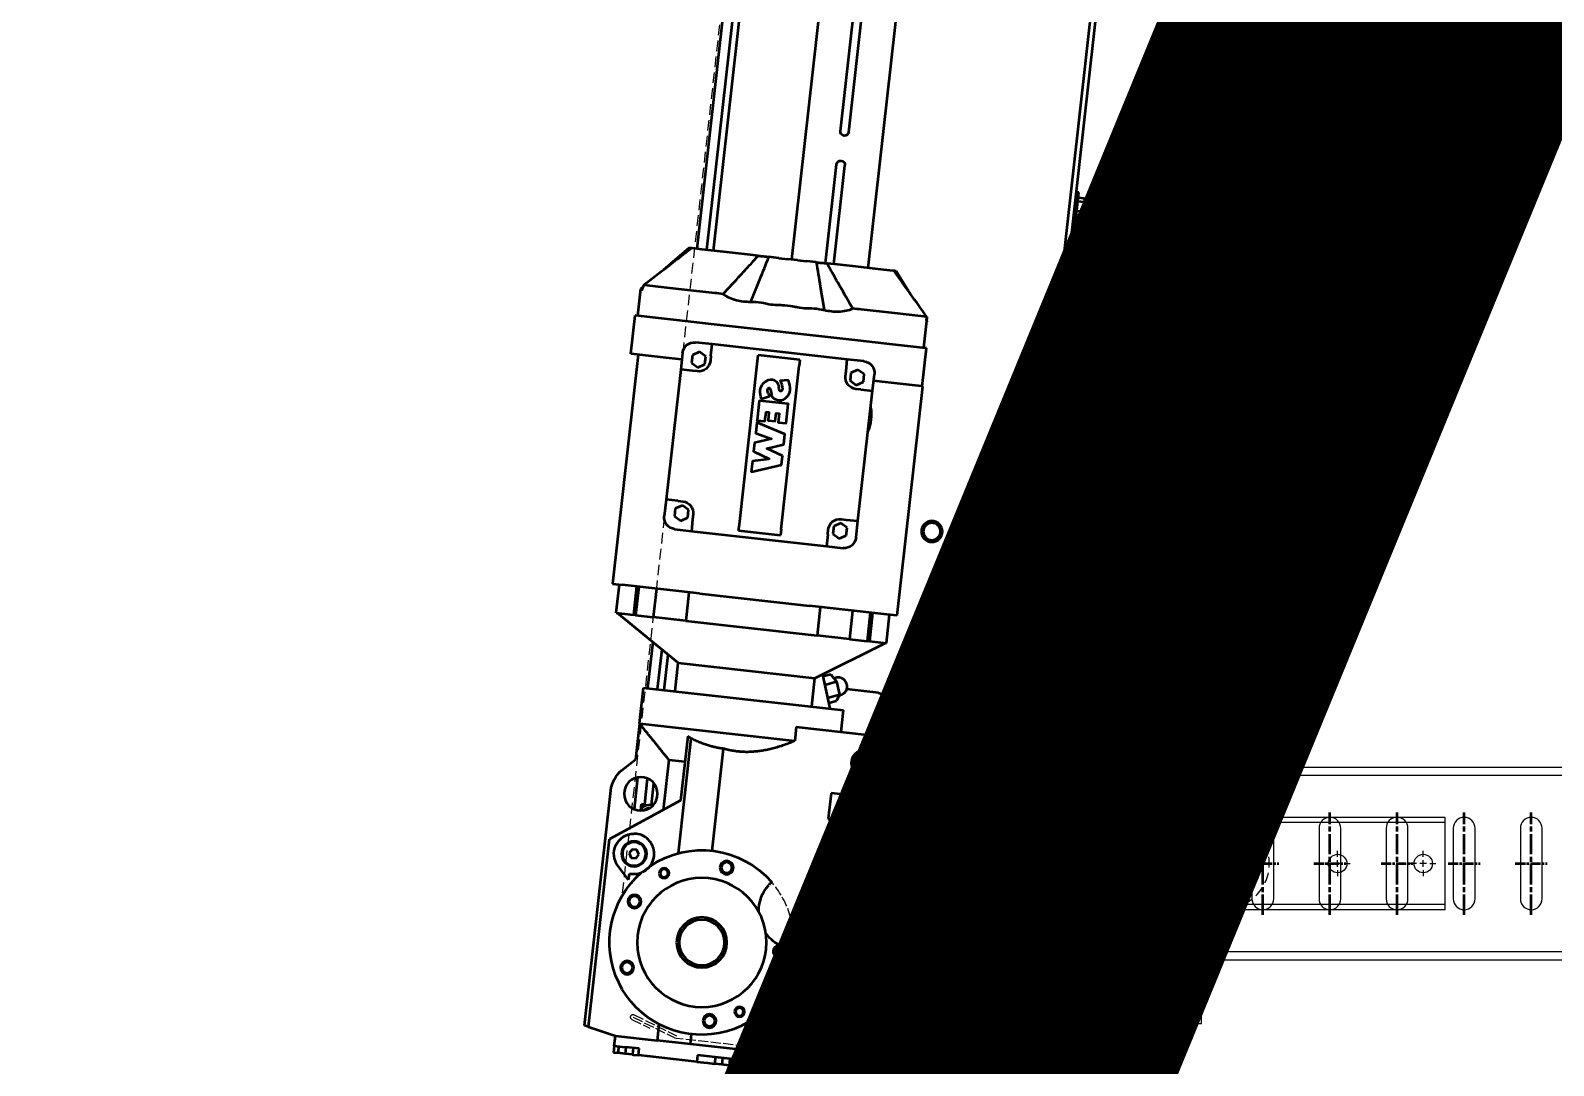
# Model space of a CAD drawing. Header units: millimetres. Extents: x -677815 to 476396, y -125373 to 39000.
# Drawn here: x 452618 to 453525, y -36741 to -36124 of the extents above; entities that cross this region are included whole.
import ezdxf

# ---------------------------------------------------------------- set-up
doc = ezdxf.new("R2010")
doc.units = ezdxf.units.MM
for name, pattern in [('Xref Rapid Pick$0$AM_ISO02W050', [7.5, 6, -1.5]), ('Xref Rapid Pick$0$AM_ISO08W050', [18, 12, -1.5, 3, -1.5]), ('Xref Rapid Pick$0$AM_ISO08W050x2', [9, 6, -0.75, 1.5, -0.75]), ('Xref Rapid Pick$0$MultiDeck$0$Conveyor - Ground 940 aisles$0$HIDDEN', [9.525, 6.35, -3.175]), ('Xref Rapid Pick$0$P02582 Conveyor Elevations$0$HIDDEN', [9.525, 6.35, -3.175])]:
    doc.linetypes.add(name, pattern=pattern)
for name, color, linetype, lineweight in [('AM_BOR', 4, 'Continuous', 25), ('Xref Rapid Pick$0$AM_BOR', 4, 'Continuous', 25), ('Xref Rapid Pick$0$Center', 7, 'Xref Rapid Pick$0$AM_ISO08W050', 50), ('Xref Rapid Pick$0$Conv - Order Out', 5, 'Continuous', 50), ('Xref Rapid Pick$0$Conv- Product Out', 6, 'Continuous', 25), ('Xref Rapid Pick$0$Hidden', 9, 'Xref Rapid Pick$0$AM_ISO02W050', 25), ('Xref Rapid Pick$0$Side Channel', 1, 'Continuous', 25)]:
    doc.layers.add(name, color=color, linetype=linetype, lineweight=lineweight)
for name, color, linetype in [('Xref Rapid Pick$0$D', 7, 'Continuous'), ('Xref Rapid Pick$0$MultiDeck$0$Conveyor - Ground 940 aisles$0$D', 7, 'Continuous'), ('Xref Rapid Pick$0$MultiDeck$0$Conveyor - Ground 940 aisles$0$H', 7, 'Xref Rapid Pick$0$MultiDeck$0$Conveyor - Ground 940 aisles$0$HIDDEN'), ('Xref Rapid Pick$0$R', 2, 'Continuous')]:
    doc.layers.add(name, color=color, linetype=linetype)

# ---------------------------------------------------------------- blocks, each defined once
blk = doc.blocks.new('Xref Rapid Pick$0$K071126')
for p, q in [((-165.77, 716.2), (-163.12, 716.2)), ((-165.77, 712.2), (-165.77, 716.2)), ((-165.77, 712.2), (-159.27, 712.2)), ((-165.77, 712.2), (-165.77, 706.2)), ((-158.77, 716.2), (-163.12, 716.2)), ((-163.12, 712.2), (-163.12, 716.2)), ((-150.77, 712.2), (-159.27, 712.2)), ((-154.42, 716.2), (-158.77, 716.2)), ((-158.77, 712.2), (-158.77, 716.2)), ((-154.42, 712.2), (-154.42, 716.2)), ((-154.42, 716.2), (-153.77, 716.2)), ((-153.77, 716.2), (-150.77, 716.2)), ((-150.77, 716.2), (-150.77, 712.2)), ((-115.78, 716.2), (-150.77, 716.2)), ((-115.78, 716.2), (-109.43, 716.2)), ((-115.78, 712.2), (-115.78, 716.2)), ((-85.76, 712.2), (-115.78, 712.2)), ((-109.43, 716.2), (-105.12, 716.2)), ((-100.77, 716.2), (-105.12, 716.2)), ((-105.12, 712.2), (-105.12, 716.2)), ((-96.42, 716.2), (-100.77, 716.2)), ((-100.77, 712.2), (-100.77, 716.2)), ((-96.42, 716.2), (-92.11, 716.2)), ((-96.42, 712.2), (-96.42, 716.2)), ((-85.76, 716.2), (-85.76, 712.2)), ((-30.77, 706.2), (-30.77, 712.2)), ((-182.27, 702.7), (-184.77, 702.17)), ((-184.77, 702.17), (-184.77, 561.2)), ((-182.27, 702.7), (-165.77, 706.2)), ((-182.27, 702.7), (-182.27, 590.2)), ((-165.77, 706.2), (-140.77, 706.2)), ((-120.77, 706.2), (-140.77, 706.2)), ((-140.77, 696.44), (-140.77, 706.2)), ((-54.14, 706.2), (-120.77, 706.2)), ((-120.77, 706.2), (-120.77, 700.2)), ((-54.14, 706.2), (-31.27, 706.2)), ((-54.14, 680.45), (-54.14, 706.2)), ((-31.27, 706.2), (-31.27, 665.2)), ((-23.27, 706.2), (-31.27, 706.2)), ((-23.27, 697.7), (-23.27, 706.2)), ((-12.9, 703.7), (-23.27, 703.7)), ((-7.24, 702.2), (-23.27, 702.2)), ((-22.9, 705.21), (-12.9, 705.21)), ((-22.9, 703.71), (-22.9, 705.21)), ((-22.9, 703.71), (-12.9, 703.71)), ((-7.24, 698.2), (-23.27, 698.2)), ((-20.77, 665.2), (-20.77, 695.2)), ((-20.77, 694.7), (-10.77, 694.7)), ((-12.77, 698.2), (-12.77, 694.7)), ((-10.77, 694.7), (-10.77, 692.2)), ((-10.77, 551.2), (-10.77, 692.2)), ((-2.77, 693.73), (-2.77, 678.47)), ((1.23, 693.73), (1.23, 679.88)), ((-10.77, 689.08), (-4.37, 689.08)), ((-10.77, 684.64), (-4.37, 684.64)), ((-4.37, 684.64), (-4.37, 689.08)), ((-2.77, 688.2), (-4.37, 688.2)), ((-4.37, 675.77), (-4.37, 684.64)), ((-38.89, 665.2), (-54.14, 680.45)), ((-10.77, 675.77), (-4.37, 675.77)), ((-4.37, 671.33), (-4.37, 675.77)), ((14.59, 679.88), (-0.65, 664.64)), ((1.23, 679.88), (14.59, 679.88)), ((14.59, 679.88), (71.08, 679.88)), ((80.31, 679.88), (71.08, 679.88)), ((80.31, 456.88), (80.31, 679.88)), ((-31.27, 665.2), (-38.89, 665.2)), ((-23.27, 580.7), (-23.27, 662.7)), ((-18.77, 664.7), (-18.77, 578.7)), ((-4.37, 671.33), (-10.77, 671.33)), ((-5.12, 661.74), (-5.12, 671.33)), ((-0.65, 472.12), (-0.65, 664.64)), ((1.08, 666.38), (1.08, 667.18)), ((1.89, 667.18), (1.08, 667.18)), ((1.23, 667.18), (1.23, 666.52)), ((-2.35, 660.15), (-5.77, 662.12)), ((-0.65, 659.16), (-2.35, 660.15)), ((44.97, 652.27), (46.47, 652.27)), ((-43.66, 640.2), (-42.21, 642.7)), ((-42.21, 637.7), (-43.66, 640.2)), ((-42.21, 642.7), (-39.33, 642.7)), ((-39.33, 637.7), (-42.21, 637.7)), ((-39.33, 642.7), (-37.88, 640.2)), ((-37.88, 640.2), (-39.33, 637.7)), ((46.21, 641.15), (46.47, 641.15)), ((-10.77, 625.7), (-0.77, 625.7)), ((-10.77, 617.7), (-0.77, 617.7)), ((-0.77, 621.71), (-0.77, 625.7)), ((-0.77, 617.7), (-0.77, 621.71)), ((-168.27, 612.98), (-175.43, 605.51)), ((-168.27, 612.98), (-168.27, 609.11)), ((-169.66, 597.2), (-168.21, 599.7)), ((-168.21, 599.7), (-165.33, 599.7)), ((-165.33, 599.7), (-163.88, 597.2)), ((-142.77, 562.55), (-182.27, 590.2)), ((-168.21, 594.7), (-169.66, 597.2)), ((-165.33, 594.7), (-168.21, 594.7)), ((-163.88, 597.2), (-165.33, 594.7)), ((-140.77, 525.06), (-140.77, 593.97)), ((-120.77, 590.2), (-120.77, 528.99)), ((-5.77, 581.29), (-2.35, 583.26)), ((-5.12, 572.08), (-5.12, 581.67)), ((-2.35, 583.26), (-0.65, 584.25)), ((-54.14, 563.45), (-38.89, 578.7)), ((-38.89, 578.7), (-31.27, 578.7)), ((-31.27, 578.7), (-31.27, 548.2)), ((-20.77, 548.2), (-20.77, 578.2)), ((-10.77, 572.08), (-4.37, 572.08)), ((-4.37, 567.64), (-4.37, 572.08)), ((-169.77, 551.67), (-169.77, 570.74)), ((-165.67, 571.14), (-165.67, 567.2)), ((-163.77, 567.2), (-165.67, 567.2)), ((-163.77, 567.98), (-163.77, 567.2)), ((-163.77, 567.2), (-163.77, 551.67)), ((-160.64, 569.11), (-161.28, 569.11)), ((-158.77, 567.2), (-161.28, 567.2)), ((-159.77, 567.2), (-159.77, 554.06)), ((-152.46, 539.2), (-152.46, 569.33)), ((-54.14, 548.2), (-54.14, 563.45)), ((-10.77, 567.64), (-4.37, 567.64)), ((-4.37, 558.77), (-4.37, 567.64)), ((-142.77, 524.01), (-142.77, 562.55)), ((-10.77, 558.77), (-4.37, 558.77)), ((-4.37, 554.33), (-10.77, 554.33)), ((-5.12, 463.23), (-5.12, 554.33)), ((-4.37, 554.33), (-4.37, 558.77)), ((-179.54, 548.52), (-172.27, 541.2)), ((-31.27, 548.2), (-54.14, 548.2)), ((-23.27, 517.22), (-23.27, 548.2)), ((-23.27, 548.2), (-20.77, 548.2)), ((-20.77, 548.7), (-10.77, 548.7)), ((-20.77, 548.2), (-20.77, 525.2)), ((-10.77, 551.2), (-10.77, 548.7)), ((-172.27, 519.7), (-172.27, 541.2)), ((-152.46, 539.2), (-142.77, 539.2)), ((-39.66, 528.2), (-38.21, 530.7)), ((-38.21, 525.7), (-39.66, 528.2)), ((-38.21, 530.7), (-35.33, 530.7)), ((-35.33, 530.7), (-33.88, 528.2)), ((-33.88, 528.2), (-35.33, 525.7)), ((-172.06, 519.7), (-172.27, 519.7)), ((-172.27, 519.7), (-172.27, 498.2)), ((-172.06, 519.7), (-79.1, 519.7)), ((-79.1, 511.2), (-79.1, 519.7)), ((-35.33, 525.7), (-38.21, 525.7)), ((13.93, 521.42), (26.63, 521.42)), ((-79.1, 511.2), (-34.77, 511.2)), ((-52.27, 511.2), (-52.27, 498.2)), ((-29.43, 512.26), (-29.43, 488.83)), ((13.93, 508.72), (26.63, 508.72)), ((-172.27, 498.2), (-52.27, 498.2)), ((-169.77, 470.48), (-169.77, 498.2)), ((-163.77, 498.2), (-163.77, 474.38)), ((-159.77, 498.2), (-159.77, 476.98)), ((-153.27, 498.2), (-153.27, 481.2)), ((-71.27, 498.2), (-71.27, 481.2)), ((-67.04, 478.46), (-60.4, 498.2)), ((-62.5, 491.95), (-55.7, 489.28)), ((-61.54, 494.82), (-57.1, 493.07)), ((-55.7, 489.28), (-57.1, 493.07)), ((35.36, 495.62), (46.47, 495.62)), ((-153.27, 481.2), (-192.52, 455.7)), ((-153.27, 481.2), (-71.27, 481.2)), ((-71.27, 481.2), (-32.02, 455.7)), ((-65.06, 484.36), (-58.26, 481.68)), ((-62.21, 477.88), (-58.26, 481.68)), ((-58.26, 481.68), (-55.7, 489.28)), ((-55.94, 489.93), (-55.04, 489.57)), ((-32.6, 485.66), (-51.88, 485.66)), ((35.36, 484.5), (46.47, 484.5)), ((-62.21, 477.88), (-66.65, 479.63)), ((-60.23, 479.79), (-59.07, 479.33)), ((-0.65, 472.12), (14.59, 456.88)), ((-12.77, 451.51), (-12.77, 464.2)), ((-12.77, 464.2), (-10.77, 464.2)), ((-10.98, 464.2), (-10.98, 464.14)), ((-5.12, 464.2), (-10.77, 464.2)), ((1.08, 470.39), (1.08, 469.58)), ((1.89, 469.58), (1.08, 469.58)), ((1.23, 470.25), (1.23, 469.58)), ((-193.27, 455.7), (-183.06, 455.7)), ((-193.27, 455.7), (-193.27, 438.7)), ((-181.7, 455.7), (-183.06, 455.7)), ((-183.06, 438.7), (-183.06, 455.7)), ((-181.7, 455.7), (-171.09, 455.7)), ((-181.7, 438.7), (-181.7, 455.7)), ((-151.63, 455.7), (-171.09, 455.7)), ((-171.09, 438.7), (-171.09, 455.7)), ((-151.63, 455.7), (-72.91, 455.7)), ((-151.63, 438.7), (-151.63, 455.7)), ((-53.44, 455.7), (-72.91, 455.7)), ((-72.91, 438.7), (-72.91, 455.7)), ((-53.44, 455.7), (-42.84, 455.7)), ((-53.44, 438.7), (-53.44, 455.7)), ((-41.48, 455.7), (-42.84, 455.7)), ((-42.84, 438.7), (-42.84, 455.7)), ((-41.48, 455.7), (-31.27, 455.7)), ((-41.48, 438.7), (-41.48, 455.7)), ((-31.27, 455.7), (-31.27, 438.7)), ((14.59, 456.88), (1.23, 456.88)), ((5.7, 456.2), (37.23, 456.2)), ((71.08, 456.88), (14.59, 456.88)), ((42.23, 456.2), (37.23, 456.2)), ((42.23, 456.2), (42.23, 452.2)), ((71.08, 456.88), (80.31, 456.88)), ((-12.77, 451.51), (40.75, 451.51)), ((5.7, 452.2), (37.23, 452.2)), ((37.23, 452.2), (42.23, 452.2)), ((48.23, 451.51), (40.75, 451.51)), ((48.23, 451.51), (48.23, 4.45)), ((-197.52, 438.7), (-191.6, 438.7)), ((-197.52, 301.2), (-197.52, 438.7)), ((-164.86, 438.7), (-191.6, 438.7)), ((-145.22, 438.7), (-164.86, 438.7)), ((-145.22, 438.7), (-79.32, 438.7)), ((-59.68, 438.7), (-79.32, 438.7)), ((-32.94, 438.7), (-59.68, 438.7)), ((-27.02, 438.7), (-32.94, 438.7)), ((-27.02, 301.2), (-27.02, 438.7)), ((48.23, 444.59), (51.23, 444.59)), ((51.23, 439.59), (51.23, 444.59)), ((51.23, 439.59), (51.23, 4.06)), ((52.83, 422.54), (51.23, 422.54)), ((52.83, 422.54), (52.83, 404.54)), ((56.38, 419.27), (52.83, 419.27)), ((56.83, 418.54), (56.59, 418.96)), ((56.83, 417.51), (56.83, 418.54)), ((56.38, 415.76), (52.83, 415.76)), ((56.38, 410.03), (52.83, 410.03)), ((56.83, 408.54), (56.59, 408.13)), ((56.83, 412.89), (56.83, 417.51)), ((56.83, 408.93), (56.83, 412.89)), ((56.83, 408.93), (56.83, 408.54)), ((-164.27, 402.2), (-154.27, 402.2)), ((-154.27, 395.2), (-154.27, 402.2)), ((-154.27, 402.2), (-73.27, 402.2)), ((-73.27, 395.2), (-73.27, 402.2)), ((-73.27, 402.2), (-63.27, 402.2)), ((52.83, 404.54), (51.23, 404.54)), ((56.38, 407.82), (52.83, 407.82)), ((-171.27, 385.2), (-171.27, 395.2)), ((-165.27, 394.51), (-161.27, 396.82)), ((-165.27, 389.9), (-165.27, 394.51)), ((-161.27, 396.82), (-157.27, 394.51)), ((-157.27, 394.51), (-157.27, 389.9)), ((-154.27, 392.2), (-154.27, 395.2)), ((-126.27, 398.81), (-126.27, 395.2)), ((-126.27, 398.81), (-101.27, 398.81)), ((-126.27, 395.2), (-126.27, 297.2)), ((-101.27, 395.2), (-101.27, 398.81)), ((-101.27, 395.2), (-101.27, 297.2)), ((-73.27, 395.2), (-73.27, 392.2)), ((-70.27, 394.51), (-66.27, 396.82)), ((-70.27, 389.9), (-70.27, 394.51)), ((-66.27, 396.82), (-62.27, 394.51)), ((-62.27, 394.51), (-62.27, 389.9)), ((-56.27, 395.2), (-56.27, 385.2)), ((-164.27, 385.2), (-171.27, 385.2)), ((-171.27, 307.2), (-171.27, 385.2)), ((-161.27, 387.59), (-165.27, 389.9)), ((-164.27, 385.2), (-161.27, 385.2)), ((-157.27, 389.9), (-161.27, 387.59)), ((-66.27, 387.59), (-70.27, 389.9)), ((-62.27, 389.9), (-66.27, 387.59)), ((-66.27, 385.2), (-63.27, 385.2)), ((-63.27, 385.2), (-56.27, 385.2)), ((-56.27, 385.2), (-56.27, 307.2)), ((-122.66, 356.75), (-122.66, 363.19)), ((-122.59, 363.24), (-105.3, 357.07)), ((-112.93, 354.38), (-122.62, 356.7)), ((-122.62, 350.93), (-112.93, 354.29)), ((-105.27, 357.03), (-105.3, 351.77)), ((-122.66, 345.73), (-122.66, 350.89)), ((-112.93, 342.33), (-122.62, 345.69)), ((-105.34, 351.72), (-115.06, 348.36)), ((-115.06, 348.26), (-105.34, 344.9)), ((-122.66, 333.63), (-122.66, 339.87)), ((-122.62, 339.92), (-112.93, 342.24)), ((-105.34, 338.54), (-122.59, 333.59)), ((-105.3, 344.85), (-105.3, 338.59)), ((-122.66, 320.55), (-122.66, 332.27)), ((-122.61, 332.32), (-118.04, 332.26)), ((-117.99, 332.22), (-117.82, 326.77)), ((-116.2, 326.77), (-116.2, 331.53)), ((-116.15, 331.58), (-111.95, 331.58)), ((-111.9, 331.53), (-111.9, 326.77)), ((-109.97, 326.77), (-109.97, 332.11)), ((-109.92, 332.16), (-105.35, 332.1)), ((-105.3, 332.05), (-105.27, 320.55)), ((-105.32, 320.5), (-122.61, 320.5)), ((-121.43, 319.24), (-116.98, 317.15)), ((-117.77, 326.72), (-116.25, 326.72)), ((-111.85, 326.72), (-110.02, 326.72)), ((-199.82, 301.2), (-201.77, 301.2)), ((-201.77, 301.2), (-201.77, 278.3)), ((-191.37, 301.2), (-199.82, 301.2)), ((-177.07, 301.2), (-191.37, 301.2)), ((-171.27, 301.2), (-177.07, 301.2)), ((-171.27, 297.2), (-171.27, 307.2)), ((-164.27, 307.2), (-171.27, 307.2)), ((-165.27, 302.51), (-161.27, 304.82)), ((-165.27, 297.9), (-165.27, 302.51)), ((-161.27, 307.2), (-164.27, 307.2)), ((-161.27, 304.82), (-157.27, 302.51)), ((-157.27, 302.51), (-157.27, 297.9)), ((-154.27, 297.2), (-154.27, 300.2)), ((-106.94, 306.45), (-111.53, 307.34)), ((-73.27, 300.2), (-73.27, 297.2)), ((-70.27, 302.51), (-66.27, 304.82)), ((-70.27, 297.9), (-70.27, 302.51)), ((-63.27, 307.2), (-66.27, 307.2)), ((-66.27, 304.82), (-62.27, 302.51)), ((-63.27, 307.2), (-56.27, 307.2)), ((-62.27, 302.51), (-62.27, 297.9)), ((-56.27, 307.2), (-56.27, 297.2)), ((-47.47, 301.2), (-56.27, 301.2)), ((-33.17, 301.2), (-47.47, 301.2)), ((-27.51, 301.2), (-33.17, 301.2)), ((-27.37, 301.2), (-27.51, 301.2)), ((-27.02, 301.2), (-27.37, 301.2)), ((-27.17, 301.2), (-27.17, 278.3)), ((-161.27, 295.59), (-165.27, 297.9)), ((-157.27, 297.9), (-161.27, 295.59)), ((-154.27, 297.2), (-154.27, 290.2)), ((-126.27, 297.2), (-126.27, 293.6)), ((-101.27, 293.6), (-126.27, 293.6)), ((-101.27, 293.6), (-101.27, 297.2)), ((-73.27, 297.2), (-73.27, 290.2)), ((-66.27, 295.59), (-70.27, 297.9)), ((-62.27, 297.9), (-66.27, 295.59)), ((-154.27, 290.2), (-164.27, 290.2)), ((-73.27, 290.2), (-154.27, 290.2)), ((-63.27, 290.2), (-73.27, 290.2)), ((-199.82, 278.3), (-201.77, 278.3)), ((-200.27, 278.3), (-200.27, 262.18)), ((-191.37, 278.3), (-199.82, 278.3)), ((-177.07, 278.3), (-191.37, 278.3)), ((-156.33, 278.3), (-177.07, 278.3)), ((-68.21, 278.3), (-156.33, 278.3)), ((-47.47, 278.3), (-68.21, 278.3)), ((-33.17, 278.3), (-47.47, 278.3)), ((-27.51, 278.3), (-33.17, 278.3)), ((-28.67, 278.3), (-28.67, 262.07)), ((-27.17, 278.3), (-27.51, 278.3)), ((-198.91, 260.74), (-200.27, 262.18)), ((-198.33, 259.7), (-198.75, 259.7)), ((-190.21, 259.7), (-198.33, 259.7)), ((-176.11, 259.7), (-190.21, 259.7)), ((-156.2, 259.7), (-176.11, 259.7)), ((-134.32, 262.47), (-130.44, 248.73)), ((-94.1, 248.73), (-90.22, 262.47)), ((-48.42, 259.7), (-68.34, 259.7)), ((-34.33, 259.7), (-48.42, 259.7)), ((-29.01, 259.7), (-34.33, 259.7)), ((-28.95, 259.7), (-29.01, 259.7)), ((-28.67, 262.07), (-28.89, 261.79)), ((-174.27, 234.7), (-188.16, 249.38)), ((-41.63, 245.65), (-50.27, 234.7)), ((-173.94, 234.7), (-174.27, 234.7)), ((-173.21, 234.7), (-173.94, 234.7)), ((-172.57, 234.7), (-173.11, 234.7)), ((-166.7, 234.7), (-172.57, 234.7)), ((-169.77, 8.55), (-169.77, 234.7)), ((-150.06, 234.7), (-166.7, 234.7)), ((-163.77, 234.7), (-163.77, 23.45)), ((-159.77, 234.7), (-159.77, 23.45)), ((-137.45, 234.7), (-150.06, 234.7)), ((-133.04, 234.7), (-137.45, 234.7)), ((-120.61, 234.7), (-126.47, 234.7)), ((-120.61, 234.7), (-115.21, 234.7)), ((-109.33, 234.7), (-115.21, 234.7)), ((-113.02, 66.44), (-113.02, 234.7)), ((-109.33, 234.7), (-103.93, 234.7)), ((-98.07, 234.7), (-103.93, 234.7)), ((-92.52, 234.7), (-92.52, 175.45)), ((-87.09, 234.7), (-91.5, 234.7)), ((-87.52, 234.7), (-87.52, 175.45)), ((-74.48, 234.7), (-87.09, 234.7)), ((-57.84, 234.7), (-74.48, 234.7)), ((-67.02, 234.7), (-67.02, 66.44)), ((-51.97, 234.7), (-57.84, 234.7)), ((-51.43, 234.7), (-51.97, 234.7)), ((-50.6, 234.7), (-51.33, 234.7)), ((-50.27, 234.7), (-50.6, 234.7)), ((52.83, 193.94), (51.23, 193.94)), ((52.83, 193.94), (52.83, 175.94)), ((56.38, 190.67), (52.83, 190.67)), ((56.38, 187.16), (52.83, 187.16)), ((56.83, 189.94), (56.59, 190.36)), ((56.83, 188.91), (56.83, 189.94)), ((56.83, 184.29), (56.83, 188.91)), ((56.83, 180.33), (56.83, 184.29)), ((52.83, 175.94), (51.23, 175.94)), ((56.38, 181.43), (52.83, 181.43)), ((56.38, 179.22), (52.83, 179.22)), ((56.83, 179.94), (56.59, 179.53)), ((56.83, 180.33), (56.83, 179.94)), ((-92.52, 155.45), (-92.52, 80.45)), ((-87.52, 155.45), (-87.52, 80.45))]:
    blk.add_line(p, q)
for centre, radius in [((-111, 691.18), 4), ((-111, 691.18), 3.19), ((-120.77, 645.2), 38.5), ((-93.81, 683.7), 3), ((-93.81, 683.7), 2.39), ((-163.37, 665.07), 4), ((-163.37, 665.07), 3.19), ((-120.77, 645.2), 15), ((-120.77, 645.2), 13.5), ((-73.77, 645.2), 3.19), ((-40.77, 640.2), 7.5), ((-40.77, 640.2), 7), ((-163.37, 625.34), 4), ((-163.37, 625.34), 3.19), ((19.23, 621.7), 10), ((-147.73, 606.7), 3), ((-147.73, 606.7), 2.4), ((-166.77, 597.2), 7.5), ((-166.77, 597.2), 7), ((-111, 599.23), 4), ((-111, 599.23), 3.19), ((-166.77, 561.2), 10), ((-36.77, 528.2), 7.5), ((-36.77, 528.2), 7), ((-11.77, 386.51), 6.25), ((-11.77, 386.51), 5.15)]:
    blk.add_circle(centre, radius)
for centre, radius, start, end in [((-120.77, 645.2), 55, 357.91119, 222.9172), ((-12.9, 703.71), 1.5, 270, 90), ((-12.9, 703.71), 0.002, 270, 90), ((-7.24, 693.73), 8.47, 0, 90), ((-20.77, 697.7), 2.5, 180, 270), ((-7.24, 693.73), 4.47, 0, 90), ((1.23, 673.53), 6.35, 90, 151.87117), ((-20.77, 662.7), 2.5, 90, 180), ((-20.77, 664.7), 2, 0, 90), ((-0.77, 670.78), 10, 180, 240), ((-73.77, 645.2), 4, 323.01443, 250.38406), ((35.36, 646.71), 5.56, 98.72492, 228.3242), ((39.23, 645.2), 8, 142.44828, 202.44828), ((39.23, 645.2), 8, 82.44828, 142.44828), ((39.23, 645.2), 8, 22.44828, 82.44828), ((39.23, 645.2), 8, 322.44828, 22.44828), ((39.23, 645.2), 10, 338.57434, 44.92259), ((46.47, 646.71), 5.56, 270, 90), ((-66.27, 620.2), 23, 112.61096, 138.66951), ((-73.77, 645.2), 4, 250.38406, 323.01443), ((-66.27, 620.2), 23, 95.0927, 100.78753), ((39.23, 645.2), 8, 202.44828, 262.44828), ((39.23, 645.2), 8, 262.44828, 322.44828), ((19.23, 621.7), 22.5, 152.07211, 169.75965), ((13.93, 621.7), 6.35, 118.01244, 242.03681), ((19.23, 621.7), 8, 142.44828, 202.44828), ((19.23, 621.7), 8, 82.44828, 142.44828), ((19.23, 621.7), 8, 22.44828, 82.44828), ((26.63, 621.7), 6.35, 272.98173, 86.98299), ((-66.27, 620.2), 23, 172.04716, 215.62398), ((19.23, 621.7), 22.5, 190.24035, 207.92789), ((19.23, 621.7), 8, 202.44828, 262.44828), ((19.23, 621.7), 8, 322.44828, 22.44828), ((19.23, 621.7), 13, 342.42536, 17.53936), ((19.23, 621.7), 8, 262.44828, 322.44828), ((-166.77, 597.2), 12, 136.21888, 262.81439), ((-120.77, 645.2), 55, 229.52055, 312.80549), ((-0.77, 572.63), 10, 120, 180), ((-20.77, 580.7), 2.5, 180, 270), ((-20.77, 578.7), 2, 270, 0), ((-161.28, 571.6), 4.39, 185.96941, 270), ((-161.28, 571.6), 2.49, 201.46358, 270), ((-166.77, 561.2), 18, 180, 224.82552), ((-34.77, 525.2), 14, 325.22806, 0), ((13.93, 515.07), 6.35, 90, 270), ((26.63, 515.07), 6.35, 270, 90), ((-34.77, 525.2), 14, 270, 325.22806), ((35.36, 490.06), 5.56, 90, 270), ((46.47, 490.06), 5.56, 270, 90), ((-32.6, 488.83), 3.18, 270, 0), ((-14.16, 464.16), 3.17, 295.96379, 359.62731), ((1.23, 463.23), 6.35, 180, 270), ((5.7, 460.67), 8.47, 198.58156, 270), ((5.7, 460.67), 4.47, 237.97503, 270), ((-164.27, 395.2), 7, 90, 180), ((-63.27, 395.2), 7, 0, 90), ((-161.27, 392.2), 7, 270, 0), ((-66.27, 392.2), 7, 180, 270), ((-122.61, 363.19), 0.05, 70.37761, 180), ((-122.61, 356.75), 0.05, 180, 256.55879), ((-112.95, 354.33), 0.05, 289.08111, 76.55879), ((-105.32, 357.03), 0.05, 359.64224, 70.3776), ((-122.61, 350.89), 0.05, 109.08113, 180), ((-122.61, 345.73), 0.05, 180, 250.91887), ((-115.04, 348.31), 0.05, 109.08167, 250.91851), ((-105.35, 351.77), 0.05, 289.08115, 359.64234), ((-122.61, 339.87), 0.05, 103.44122, 180), ((-112.95, 342.28), 0.05, 283.4412, 70.91889), ((-105.35, 344.85), 0.05, 0.00043, 70.91903), ((-105.35, 338.59), 0.05, 286.02851, 0), ((-122.61, 333.63), 0.05, 180, 286.02849), ((-122.61, 332.27), 0.05, 89.26983, 180), ((-118.04, 332.21), 0.05, 1.74446, 89.26974), ((-116.15, 331.53), 0.05, 90, 179.9848), ((-111.95, 331.53), 0.05, 0.01519, 90), ((-109.92, 332.11), 0.05, 89.26983, 180), ((-105.35, 332.05), 0.05, 0.16444, 89.26983), ((-81.77, 324.2), 26.48, 344.35478, 15.64522), ((-111.82, 314), 11, 151.68662, 178.57301), ((-122.61, 320.55), 0.05, 180, 270), ((-121.45, 319.19), 0.05, 64.79795, 151.68375), ((-117.77, 326.77), 0.05, 181.74664, 270), ((-116.25, 326.77), 0.05, 270, 359.98481), ((-112.13, 314.88), 3.89, 105.80328, 170.29262), ((-111.11, 313.94), 5.12, 58.34177, 113.9384), ((-111.85, 326.77), 0.05, 180.01519, 270), ((-110.02, 326.77), 0.05, 270, 0), ((-113.23, 311.94), 7.97, 2.72379, 52.92329), ((-105.32, 320.55), 0.05, 270, 0.16444), ((-115.26, 314.4), 7.55, 180.94888, 234.9236), ((-116.59, 311.83), 4.7, 230.15342, 350.09904), ((-115.39, 313.7), 3.07, 144.76371, 198.42486), ((-117.69, 312.94), 0.653, 198.42486, 327.85683), ((-127.34, 322.14), 11.55, 324.76371, 334.02022), ((-124.64, 317.3), 8.86, 327.85683, 348.50775), ((-117, 317.1), 0.05, 334.0252, 64.79795), ((-104.72, 310.24), 7.28, 157.96487, 173.83233), ((-119.37, 313.19), 9.71, 323.51938, 352.53366), ((-110.73, 312.67), 0.797, 45.46878, 157.96487), ((-111.22, 312.17), 1.5, 350.82819, 45.46878), ((-122.41, 313.92), 17.21, 334.38233, 354.66519), ((-161.27, 300.2), 7, 0, 90), ((-111.52, 307.39), 0.05, 143.51938, 259.09791), ((-106.93, 306.5), 0.05, 259.09791, 334.38232), ((-66.27, 300.2), 7, 90, 180), ((-164.27, 297.2), 7, 180, 270), ((-63.27, 297.2), 7, 270, 0), ((-90.02, 175.45), 2.5, 180, 0), ((-90.02, 155.45), 2.5, 0, 180)]:
    blk.add_arc(centre, radius, start, end)
for centre, major_axis, ratio, start_param, end_param in [((-137.96, 519.67), (-78.86, -41.13), 0.068302, 4.712394, 4.737769), ((-112.27, 259.7), (498.5, 0), 0.00001, 1.648866, 1.659039), ((-112.27, 259.7), (498.5, 0), 0.00001, 1.482553, 1.492726)]:
    blk.add_ellipse(centre, major_axis=major_axis, ratio=ratio, start_param=start_param, end_param=end_param)
for points, weights in [([(35.7, 653.74), (34.19, 651.78), (32.89, 650.08)], [1.68181033399, 1.81189881605, 1.81189881605]), ([(40.28, 653.14), (38.16, 653.42), (35.7, 653.74)], [1.81189881605, 1.81189881605, 1.68181033399]), ([(32.89, 650.08), (31.58, 648.38), (30.07, 646.42)], [1.81189881605, 1.81189881605, 1.68181033399]), ([(30.07, 646.42), (31.02, 644.13), (31.84, 642.15)], [1.68181033399, 1.81189881605, 1.81189881605]), ([(44.86, 652.53), (42.41, 652.85), (40.28, 653.14)], [1.68181033399, 1.81189881605, 1.81189881605]), ([(46.62, 648.26), (45.81, 650.24), (44.86, 652.53)], [1.81189881605, 1.81189881605, 1.68181033399]), ([(48.39, 643.99), (47.44, 646.28), (46.62, 648.26)], [1.68181033399, 1.81189881605, 1.81189881605]), ([(31.84, 642.15), (32.66, 640.17), (33.6, 637.88)], [1.81189881605, 1.81189881605, 1.68181033399]), ([(33.6, 637.88), (36.05, 637.56), (38.18, 637.27)], [1.68181033399, 1.81189881605, 1.81189881605]), ([(38.18, 637.27), (40.3, 636.99), (42.76, 636.67)], [1.81189881605, 1.81189881605, 1.68181033399]), ([(42.76, 636.67), (44.27, 638.63), (45.57, 640.33)], [1.68181033399, 1.81189881605, 1.81189881605]), ([(45.57, 640.33), (46.88, 642.03), (48.39, 643.99)], [1.81189881605, 1.81189881605, 1.68181033399]), ([(12.89, 626.58), (11.58, 624.88), (10.07, 622.92)], [1.81189881605, 1.81189881605, 1.68181033399]), ([(15.7, 630.24), (14.19, 628.28), (12.89, 626.58)], [1.68181033399, 1.81189881605, 1.81189881605]), ([(20.28, 629.64), (18.16, 629.92), (15.7, 630.24)], [1.81189881605, 1.81189881605, 1.68181033399]), ([(24.86, 629.03), (22.41, 629.35), (20.28, 629.64)], [1.68181033399, 1.81189881605, 1.81189881605]), ([(26.62, 624.76), (25.81, 626.74), (24.86, 629.03)], [1.81189881605, 1.81189881605, 1.68181033399]), ([(10.07, 622.92), (11.02, 620.63), (11.84, 618.65)], [1.68181033399, 1.81189881605, 1.81189881605]), ([(11.84, 618.65), (12.66, 616.67), (13.6, 614.38)], [1.81189881605, 1.81189881605, 1.68181033399]), ([(25.57, 616.83), (26.88, 618.53), (28.39, 620.49)], [1.81189881605, 1.81189881605, 1.68181033399]), ([(28.39, 620.49), (27.44, 622.78), (26.62, 624.76)], [1.68181033399, 1.81189881605, 1.81189881605]), ([(13.6, 614.38), (16.05, 614.06), (18.18, 613.77)], [1.68181033399, 1.81189881605, 1.81189881605]), ([(18.18, 613.77), (20.3, 613.49), (22.76, 613.17)], [1.81189881605, 1.81189881605, 1.68181033399]), ([(22.76, 613.17), (24.27, 615.13), (25.57, 616.83)], [1.68181033399, 1.81189881605, 1.81189881605]), ([(-152.46, 539.2), (-160.36, 531.37), (-172.06, 519.7)], [1.4507163362, 1.23752166148, 1.01550143533]), ([(-120.77, 528.99), (-130.4, 528.97), (-140.77, 525.06)], [1.10144697398, 1.10130031968, 1.06035205819]), ([(-79.1, 519.7), (-101.68, 532.19), (-120.77, 528.99)], [1.08636363636, 1.22540788263, 1.18648867566]), ([(56.59, 418.96), (56.51, 419.11), (56.38, 419.27)], [1.79204121881, 1.7664663695, 1.73205080757]), ([(56.38, 419.27), (56.83, 418.33), (56.83, 417.51)], [1.73205080757, 1.86602540378, 1.86602540378]), ([(56.83, 417.51), (56.83, 416.7), (56.38, 415.76)], [1.86602540378, 1.86602540378, 1.73205080757]), ([(56.38, 415.76), (56.83, 414.22), (56.83, 412.89)], [1.73205080757, 1.86602540378, 1.86602540378]), ([(56.83, 412.89), (56.83, 411.57), (56.38, 410.03)], [1.86602540378, 1.86602540378, 1.73205080757]), ([(56.38, 410.03), (56.83, 409.44), (56.83, 408.93)], [1.73205080757, 1.86602540378, 1.86602540378]), ([(56.83, 408.93), (56.83, 408.41), (56.38, 407.82)], [1.86602540378, 1.86602540378, 1.73205080757]), ([(56.59, 190.36), (56.51, 190.51), (56.38, 190.67)], [1.79204121881, 1.7664663695, 1.73205080757]), ([(56.38, 190.67), (56.83, 189.73), (56.83, 188.91)], [1.73205080757, 1.86602540378, 1.86602540378]), ([(56.83, 188.91), (56.83, 188.1), (56.38, 187.16)], [1.86602540378, 1.86602540378, 1.73205080757]), ([(56.38, 187.16), (56.83, 185.62), (56.83, 184.29)], [1.73205080757, 1.86602540378, 1.86602540378]), ([(56.83, 184.29), (56.83, 182.97), (56.38, 181.43)], [1.86602540378, 1.86602540378, 1.73205080757]), ([(56.38, 181.43), (56.83, 180.84), (56.83, 180.33)], [1.73205080757, 1.86602540378, 1.86602540378]), ([(56.83, 180.33), (56.83, 179.81), (56.38, 179.22)], [1.86602540378, 1.86602540378, 1.73205080757])]:
    blk.add_rational_spline(points, weights, degree=2)
for points, knots in [([(-65.81, 643.2), (-65.81, 643.2), (-65.87, 643.2), (-66.12, 643.2), (-66.3, 643.21), (-66.75, 643.2), (-67.03, 643.19), (-67.62, 643.17), (-67.94, 643.15), (-68.28, 643.12), (-68.3, 643.12), (-68.31, 643.11)], [0, 0, 0, 0, 0.0976511, 0.0976511, 0.1952775, 0.1952775, 0.2927893, 0.2927893, 0.3904948, 0.3904948, 0.3946953, 0.3946953, 0.3946953, 0.3946953]), ([(-168.27, 609.11), (-167.77, 609.17), (-167.26, 609.2), (-165.29, 609.2), (-163.69, 608.92), (-161.81, 608.14), (-161.42, 607.96), (-161.05, 607.75)], [5.5313669, 5.5313669, 5.5313669, 5.5313669, 5.6910962, 5.6910962, 6.1676791, 6.1676791, 6.2923841, 6.2923841, 6.2923841, 6.2923841]), ([(-156.47, 603.37), (-156.17, 602.86), (-155.9, 602.32), (-155.07, 600.3), (-154.77, 598.7), (-154.77, 597.2), (-154.77, 595.7), (-155.07, 594.11), (-156.28, 591.17), (-157.18, 589.84), (-159.32, 587.67), (-160.7, 586.73), (-163.69, 585.49), (-165.29, 585.2), (-167.26, 585.2), (-167.77, 585.24), (-168.27, 585.3)], [6.924395, 6.924395, 6.924395, 6.924395, 7.094343, 7.094343, 7.544424, 7.544424, 7.544424, 7.994504, 7.994504, 8.444585, 8.444585, 8.921168, 8.921168, 9.397751, 9.397751, 9.55748, 9.55748, 9.55748, 9.55748]), ([(-156.47, 603.37), (-156.47, 603.37), (-156.48, 603.37), (-156.49, 603.39), (-156.51, 603.43), (-156.58, 603.54), (-156.63, 603.63), (-156.8, 603.89), (-156.94, 604.1), (-157.38, 604.69), (-157.7, 605.09), (-158.16, 605.56), (-158.23, 605.63), (-158.33, 605.74), (-158.37, 605.77), (-158.43, 605.83), (-158.46, 605.86), (-158.51, 605.91), (-158.54, 605.94), (-158.62, 606.01), (-158.67, 606.06), (-158.86, 606.23), (-159.01, 606.36), (-159.37, 606.65), (-159.59, 606.82), (-160.14, 607.22), (-160.43, 607.4), (-160.78, 607.6), (-160.88, 607.66), (-160.98, 607.72), (-161.01, 607.73), (-161.04, 607.75), (-161.05, 607.75), (-161.05, 607.75)], [0.5615718, 0.5615718, 0.5615718, 0.5615718, 0.5737913, 0.5737913, 0.6062704, 0.6062704, 0.650624, 0.650624, 0.7225768, 0.7225768, 0.8239557, 0.8239557, 0.8423714, 0.8423714, 0.8511128, 0.8511128, 0.8579021, 0.8579021, 0.8652188, 0.8652188, 0.8767109, 0.8767109, 0.9115623, 0.9115623, 0.9618106, 0.9618106, 1.0387405, 1.0387405, 1.0867682, 1.0867682, 1.1094538, 1.1094538, 1.1308334, 1.1308334, 1.1308334, 1.1308334]), ([(-83.4, 604.85), (-83.4, 604.85), (-83.41, 604.87), (-83.47, 604.93), (-83.51, 604.98), (-83.66, 605.15), (-83.79, 605.3), (-84.1, 605.67), (-84.28, 605.89), (-84.63, 606.35), (-84.8, 606.58), (-84.97, 606.81)], [-1.5835698, -1.5835698, -1.5835698, -1.5835698, -1.5265387, -1.5265387, -1.4695049, -1.4695049, -1.3721811, -1.3721811, -1.2747475, -1.2747475, -1.1890797, -1.1890797, -1.1890797, -1.1890797]), ([(-59.07, 479.33), (-58.57, 479.14), (-58.03, 479.02), (-57, 478.96), (-56.5, 479.01), (-55.55, 479.23), (-55.14, 479.41), (-54.32, 479.85), (-53.99, 480.11), (-53.31, 480.73), (-53.07, 481.05), (-52.54, 481.84), (-52.34, 482.26), (-52.01, 483.17), (-51.88, 483.63), (-51.8, 484.61), (-51.79, 484.96), (-51.88, 485.7), (-51.94, 486.02), (-52.15, 486.67), (-52.27, 486.97), (-52.71, 487.76), (-53.11, 488.31), (-54.09, 489.11), (-54.55, 489.38), (-55.04, 489.57)], [6.142452, 6.142452, 6.142452, 6.142452, 6.257589, 6.257589, 6.382949, 6.382949, 6.541989, 6.541989, 6.773975, 6.773975, 7.158602, 7.158602, 7.78692, 7.78692, 8.415239, 8.415239, 8.699844, 8.699844, 8.874864, 8.874864, 8.993543, 8.993543, 9.172134, 9.172134, 9.284045, 9.284045, 9.284045, 9.284045]), ([(-200.25, 262.46), (-200.24, 262.56), (-200.23, 262.7), (-200.16, 262.71), (-200.13, 262.57), (-200.11, 262.46)], [-0.53262, -0.53262, -0.53262, -0.53262, -0.2669492, -0.2669492, -0.000001, -0.000001, -0.000001, -0.000001]), ([(-200.11, 262.46), (-200.09, 262.39), (-200.05, 262.18), (-199.89, 262.19), (-199.81, 262.4), (-199.78, 262.47)], [-0.3668542, -0.3668542, -0.3668542, -0.3668542, -0.1809381, -0.1809381, -0.000001, -0.000001, -0.000001, -0.000001]), ([(-199.78, 262.47), (-199.66, 262.8), (-199.5, 262.79), (-199.13, 261.94), (-198.93, 261.01), (-198.75, 259.7)], [-1.465143, -1.465143, -1.465143, -1.465143, -0.775399, -0.775399, -0.000001, -0.000001, -0.000001, -0.000001]), ([(-198.75, 259.7), (-194.66, 255.72), (-190.13, 251.3), (-183.21, 244.56), (-180.2, 241.62), (-176.6, 238.1), (-175.84, 237.36), (-174.73, 236.29), (-174.39, 235.95), (-173.89, 235.46), (-173.73, 235.3), (-173.49, 235.07), (-173.41, 235), (-173.23, 234.82), (-173.15, 234.74), (-173.11, 234.7)], [-1.522699, -1.522699, -1.522699, -1.522699, -0.76174, -0.76174, -0.255703, -0.255703, -0.120907, -0.120907, -0.060178, -0.060178, -0.031919, -0.031919, -0.018343, -0.018343, 0, 0, 0, 0]), ([(-151.15, 259.7), (-148.92, 261.01), (-146.11, 261.93), (-140.1, 262.79), (-137.17, 262.8), (-134.32, 262.47)], [-1.829696, -1.829696, -1.829696, -1.829696, -0.862218, -0.862218, -0.000001, -0.000001, -0.000001, -0.000001]), ([(-151.15, 259.7), (-148.19, 255.72), (-144.92, 251.3), (-140.01, 244.56), (-137.88, 241.62), (-135.4, 238.1), (-134.88, 237.36), (-134.13, 236.29), (-133.9, 235.95), (-133.56, 235.46), (-133.46, 235.3), (-133.3, 235.07), (-133.24, 235), (-133.12, 234.82), (-133.07, 234.74), (-133.04, 234.7)], [0.000001, 0.000001, 0.000001, 0.000001, 1.927602, 1.927602, 3.209475, 3.209475, 3.550911, 3.550911, 3.704742, 3.704742, 3.776325, 3.776325, 3.810715, 3.810715, 3.85718, 3.85718, 3.85718, 3.85718]), ([(-134.32, 262.47), (-133.72, 262.4), (-131.94, 262.19), (-127.29, 262.18), (-125.56, 262.39), (-124.98, 262.46)], [-0.3503484, -0.3503484, -0.3503484, -0.3503484, -0.177552, -0.177552, -0.000001, -0.000001, -0.000001, -0.000001]), ([(-124.98, 262.46), (-124.09, 262.57), (-122.98, 262.71), (-118.95, 262.7), (-117.71, 262.56), (-116.94, 262.46)], [-0.4676861, -0.4676861, -0.4676861, -0.4676861, -0.2331559, -0.2331559, -0.000001, -0.000001, -0.000001, -0.000001]), ([(-116.94, 262.46), (-116.35, 262.39), (-114.59, 262.18), (-109.95, 262.18), (-108.19, 262.39), (-107.6, 262.46)], [-0.358749, -0.358749, -0.358749, -0.358749, -0.1793713, -0.1793713, -0.000001, -0.000001, -0.000001, -0.000001]), ([(-107.6, 262.46), (-106.83, 262.56), (-105.59, 262.7), (-101.56, 262.71), (-100.45, 262.57), (-99.56, 262.46)], [-0.53262, -0.53262, -0.53262, -0.53262, -0.2669493, -0.2669493, -0.000001, -0.000001, -0.000001, -0.000001]), ([(-99.56, 262.46), (-98.98, 262.39), (-97.25, 262.18), (-92.6, 262.19), (-90.82, 262.4), (-90.22, 262.47)], [-0.3668542, -0.3668542, -0.3668542, -0.3668542, -0.1809381, -0.1809381, -0.000001, -0.000001, -0.000001, -0.000001]), ([(-73.39, 259.7), (-76.35, 255.72), (-79.62, 251.3), (-84.53, 244.56), (-86.66, 241.62), (-89.14, 238.1), (-89.66, 237.36), (-90.41, 236.29), (-90.64, 235.95), (-90.98, 235.46), (-91.08, 235.3), (-91.24, 235.07), (-91.29, 235), (-91.42, 234.82), (-91.47, 234.74), (-91.5, 234.7)], [-1.522699, -1.522699, -1.522699, -1.522699, -0.76174, -0.76174, -0.255703, -0.255703, -0.120907, -0.120907, -0.060178, -0.060178, -0.031919, -0.031919, -0.018343, -0.018343, 0, 0, 0, 0]), ([(-90.22, 262.47), (-87.37, 262.8), (-84.44, 262.79), (-78.43, 261.94), (-75.62, 261.01), (-73.39, 259.7)], [-1.465143, -1.465143, -1.465143, -1.465143, -0.775399, -0.775399, -0.000001, -0.000001, -0.000001, -0.000001]), ([(-28.95, 259.7), (-32.56, 255.72), (-36.46, 251.4), (-42.37, 244.82), (-44.77, 242.16), (-47.88, 238.67), (-48.68, 237.78), (-49.83, 236.49), (-50.18, 236.1), (-50.68, 235.54), (-50.84, 235.37), (-51.07, 235.11), (-51.14, 235.03), (-51.31, 234.83), (-51.39, 234.74), (-51.43, 234.7)], [0.000001, 0.000001, 0.000001, 0.000001, 1.992876, 1.992876, 3.227094, 3.227094, 3.651986, 3.651986, 3.833745, 3.833745, 3.915377, 3.915377, 3.953925, 3.953925, 4.005912, 4.005912, 4.005912, 4.005912]), ([(-28.95, 259.7), (-28.93, 260.43), (-28.92, 260.99), (-28.89, 261.93), (-28.87, 262.27), (-28.83, 262.82), (-28.8, 262.76), (-28.78, 262.4)], [-1.691381, -1.691381, -1.691381, -1.691381, -1.308308, -1.308308, -0.842317, -0.842317, -0.000144, -0.000144, -0.000144, -0.000144]), ([(-28.89, 261.79), (-28.9, 261.68), (-28.9, 261.56), (-28.92, 261), (-28.93, 260.44), (-28.95, 259.7)], [-0.5012514, -0.5012514, -0.5012514, -0.5012514, -0.3808255, -0.3808255, -0.000001, -0.000001, -0.000001, -0.000001]), ([(-28.78, 262.4), (-28.77, 262.33), (-28.76, 262.12), (-28.73, 262.05), (-28.73, 262.23), (-28.72, 262.3)], [-0.3202635, -0.3202635, -0.3202635, -0.3202635, -0.1654702, -0.1654702, -0.000001, -0.000001, -0.000001, -0.000001]), ([(-28.72, 262.3), (-28.71, 262.48), (-28.7, 262.69), (-28.68, 262.72), (-28.68, 262.62), (-28.68, 262.4)], [-1.505662, -1.505662, -1.505662, -1.505662, -0.653395, -0.653395, 0, 0, 0, 0]), ([(-28.68, 262.4), (-28.67, 262.31), (-28.67, 262.07), (-28.67, 262.07), (-28.67, 262.07), (-28.67, 262.07)], [-0.518875, -0.518875, -0.518875, -0.518875, -0.2595685, -0.2595685, -0.2595611, -0.2595611, -0.2595611, -0.2595611]), ([(-133.04, 234.7), (-132.82, 234.7), (-132.62, 234.7), (-131.95, 234.7), (-131.68, 234.7), (-130.85, 234.7), (-130.3, 234.7), (-129.16, 234.7), (-128.57, 234.7), (-127.48, 234.7), (-126.96, 234.7), (-126.47, 234.7)], [0.000001, 0.000001, 0.000001, 0.000001, 0.0728818, 0.0728818, 0.1236045, 0.1236045, 0.2218728, 0.2218728, 0.326503, 0.326503, 0.4223918, 0.4223918, 0.4223918, 0.4223918]), ([(-98.07, 234.7), (-97.58, 234.7), (-97.06, 234.7), (-95.97, 234.7), (-95.38, 234.7), (-94.24, 234.7), (-93.69, 234.7), (-92.86, 234.7), (-92.59, 234.7), (-91.92, 234.7), (-91.72, 234.7), (-91.5, 234.7)], [0, 0, 0, 0, 0.1617952, 0.1617952, 0.3383398, 0.3383398, 0.5041499, 0.5041499, 0.5897354, 0.5897354, 0.7127086, 0.7127086, 0.7127086, 0.7127086]), ([(-50.36, 235.9), (-50.52, 235.7), (-50.65, 235.54), (-50.94, 235.19), (-51.04, 235.06), (-51.33, 234.7)], [1.12354183, 1.12354183, 1.12354183, 1.12354183, 1.14274661, 1.14274661, 1.18202061, 1.18202061, 1.18202061, 1.18202061])]:
    blk.add_open_spline(points, degree=3, knots=knots)
for points in [[(-200.27, 262.18), (-200.27, 262.18), (-200.25, 262.39), (-200.25, 262.46)], [(-198.98, 261.11), (-199.32, 261.48), (-199.67, 261.84), (-200.01, 262.2)], [(-199.78, 262.47), (-199.56, 262.24), (-199.35, 262.01), (-199.13, 261.78)], [(-28.74, 262.08), (-28.79, 262.02), (-28.84, 261.96), (-28.89, 261.9)], [(-28.78, 262.4), (-28.8, 262.37), (-28.83, 262.34), (-28.87, 262.29)], [(-173.94, 234.7), (-177.33, 238.28), (-180.72, 241.86), (-184.12, 245.44)], [(-130.44, 248.73), (-129.11, 244.06), (-127.79, 239.38), (-126.47, 234.7)], [(-98.07, 234.7), (-96.74, 239.38), (-95.42, 244.06), (-94.1, 248.73)], [(-174.52, 236.08), (-174.08, 235.62), (-173.64, 235.16), (-173.21, 234.7)], [(-43.71, 243.33), (-46, 240.46), (-48.3, 237.58), (-50.6, 234.7)], [(-173.21, 234.7), (-173.17, 234.7), (-173.14, 234.7), (-173.11, 234.7)], [(-51.43, 234.7), (-51.4, 234.7), (-51.36, 234.7), (-51.33, 234.7)]]:
    blk.add_open_spline(points, degree=3)
blk = doc.blocks.new('*U873')
blk.add_circle((707.04, -5752.4), 5)
at = {"layer": 'Xref Rapid Pick$0$Hidden', "linetype": 'Xref Rapid Pick$0$P02582 Conveyor Elevations$0$HIDDEN'}
blk.add_line((790.81, -5652.09), (7.43, 1.03), dxfattribs=at)
at = {"layer": 'Xref Rapid Pick$0$Hidden'}
for p, q in [((785.8, -5724.87), (760.85, -5738.08)), ((786.5, -5726.2), (761.55, -5739.41)), ((787.21, -5727.53), (776.6, -5733.14)), ((645.54, -5755.57), (761.05, -5739.57))]:
    blk.add_line(p, q, dxfattribs=at)
blk.add_circle((744.36, -5682.82), 55, dxfattribs=at)
for radius in [1.5, 0.002]:
    blk.add_arc((786.5, -5726.2), radius, 297.88955, 117.88955, dxfattribs=at)
at = {"rotation": 187.8895527349794}
blk.add_blockref('Xref Rapid Pick$0$K071126', (536.17, -5060.3), dxfattribs=at)
blk = doc.blocks.new('*U869')
for p, q in [((-27.5, 28.5), (27.5, 28.5)), ((-27.5, -131.5), (-27.5, 28.5)), ((-24.5, -131.5), (-24.5, 28.5)), ((24.5, -131.5), (24.5, 28.5)), ((27.5, -131.5), (27.5, 28.5)), ((-95.25, 18.7), (-29.95, 18.7)), ((-95.25, 18.7), (-95.25, 13.7)), ((29.95, 18.7), (95.25, 18.7)), ((95.25, 18.7), (95.25, 13.7)), ((-95.25, 13.7), (-29.95, 13.7)), ((95.25, 13.7), (29.95, 13.7)), ((-27.5, -131.5), (27.5, -131.5))]:
    blk.add_line(p, q)
for centre in [(0, -67.5), (0, -118.5)]:
    blk.add_circle(centre, 5.5)
for centre, start, end in [((-29.95, 10.5), 0, 90), ((29.95, 10.5), 90, 180)]:
    blk.add_arc(centre, 3.2, start, end)
at = {"layer": 'Xref Rapid Pick$0$MultiDeck$0$Conveyor - Ground 940 aisles$0$D'}
for p, q in [((0, 2), (0, 21)), ((-2, 0), (-21, 0)), ((-1, 0), (1, 0)), ((0, -1), (0, 1)), ((2, 0), (21, 0)), ((0, -2), (0, -21)), ((0, -63.5), (0, -60)), ((-4, -67.5), (-7.5, -67.5)), ((-2, -67.5), (2, -67.5)), ((0, -69.5), (0, -65.5)), ((0, -71.5), (0, -75)), ((4, -67.5), (7.5, -67.5)), ((0, -114.5), (0, -111)), ((0, -120.5), (0, -116.5)), ((-4, -118.5), (-7.5, -118.5)), ((-2, -118.5), (2, -118.5)), ((0, -122.5), (0, -126)), ((4, -118.5), (7.5, -118.5))]:
    blk.add_line(p, q, dxfattribs=at)
at = {"layer": 'Xref Rapid Pick$0$MultiDeck$0$Conveyor - Ground 940 aisles$0$D', "linetype": 'Xref Rapid Pick$0$MultiDeck$0$Conveyor - Ground 940 aisles$0$HIDDEN'}
for p, q in [((-26.75, 10.5), (-26.75, -1.64)), ((-21.75, 10.5), (-21.75, -1.48)), ((21.75, 10.5), (21.75, -1.48)), ((26.75, 10.5), (26.75, -1.64))]:
    blk.add_line(p, q, dxfattribs=at)
blk.add_circle((0, 0), 20, dxfattribs=at)
for centre, radius, start, end in [((-29.95, 10.5), 8.2, 0, 90), ((29.95, 10.5), 8.2, 90, 180), ((0, 0), 26.8, 183.50044, 356.49956), ((0, 0), 21.8, 183.8813, 356.1187)]:
    blk.add_arc(centre, radius, start, end, dxfattribs=at)
at = {"layer": 'Xref Rapid Pick$0$MultiDeck$0$Conveyor - Ground 940 aisles$0$H'}
for p, q in [((-88.65, 18.7), (-88.65, 13.7)), ((-63.65, 18.7), (-63.65, 13.7)), ((63.65, 18.7), (63.65, 13.7)), ((88.65, 18.7), (88.65, 13.7))]:
    blk.add_line(p, q, dxfattribs=at)
blk = doc.blocks.new('Xref Rapid Pick$0$SLOT (0deg)')
blk.add_lwpolyline([(-21, 6.5, 1), (-21, -6.5), (21, -6.5, 1), (21, 6.5)], format="xyb", close=True)
at = {"layer": 'Xref Rapid Pick$0$Center', "linetype": 'Xref Rapid Pick$0$AM_ISO08W050x2', "lineweight": 50}
blk.add_line((0, 9.5), (0, -9.5), dxfattribs=at)
at = {"layer": 'Xref Rapid Pick$0$Center', "lineweight": 50}
blk.add_line((-30.5, 0), (30.5, 0), dxfattribs=at)
blk = doc.blocks.new('*U916')
for p, q in [((-52.5, 1808), (-52.5, 8)), ((52.5, 8), (52.5, 1808))]:
    blk.add_line(p, q)
blk.add_lwpolyline([(-57.5, 1808), (57.5, 1808), (57.5, 8), (-57.5, 8)], close=True)
for name, p in [('Xref Rapid Pick$0$SLOT (0deg)', (0, 1768)), ('*U869', (0, 1710.89)), ('Xref Rapid Pick$0$SLOT (0deg)', (0, 1728)), ('Xref Rapid Pick$0$SLOT (0deg)', (0, 1688)), ('Xref Rapid Pick$0$SLOT (0deg)', (0, 1648)), ('Xref Rapid Pick$0$SLOT (0deg)', (0, 1608)), ('Xref Rapid Pick$0$SLOT (0deg)', (0, 1568)), ('Xref Rapid Pick$0$SLOT (0deg)', (0, 1528))]:
    blk.add_blockref(name, p)
blk = doc.blocks.new('Xref Rapid Pick$0$CV1605-1')
at = {"layer": 'Xref Rapid Pick$0$D'}
for p, q in [((451329.19, -36538.54), (451306.53, -36538.54)), ((451328.65, -36565.54), (451308.15, -36565.54)), ((451328.65, -36661.54), (451308.15, -36661.54)), ((451328.65, -36688.54), (451308.15, -36688.54))]:
    blk.add_line(p, q, dxfattribs=at)
at = {"layer": 'Xref Rapid Pick$0$R'}
for p, q in [((451315.84, -36518.54), (451315.84, -36708.54)), ((451455.84, -36518.54), (451315.84, -36518.54)), ((451320.84, -36518.54), (451320.84, -36708.54)), ((451455.84, -36518.54), (451455.84, -36708.54)), ((451346.34, -36558.04), (451430.34, -36558.04)), ((451346.34, -36569.04), (451430.34, -36569.04)), ((451346.34, -36658.04), (451430.34, -36658.04)), ((451346.34, -36669.04), (451430.34, -36669.04)), ((451315.84, -36708.54), (451455.84, -36708.54))]:
    blk.add_line(p, q, dxfattribs=at)
for centre, start, end in [((451346.34, -36563.54), 90, 270), ((451430.34, -36563.54), 270, 90), ((451346.34, -36663.54), 90, 270), ((451430.34, -36663.54), 270, 90)]:
    blk.add_arc(centre, 5.5, start, end, dxfattribs=at)
blk = doc.blocks.new('Xref Rapid Pick')
at = {"layer": 'Xref Rapid Pick$0$Side Channel', "const_width": 250}
blk.add_lwpolyline([(457151.35, -27049.17), (452202.67, -39091.51)], dxfattribs=at)
at = {"layer": 'Xref Rapid Pick$0$AM_BOR'}
for p, rotation in [((10287.22, 57750.55), 352.6104472650496), ((904625.04, -73234.25), 179.9999999999968)]:
    blk.add_blockref('Xref Rapid Pick$0$CV1605-1', p, dxfattribs=dict(at, rotation=rotation))
at = {"layer": 'Xref Rapid Pick$0$Conv - Order Out', "xscale": -1, "rotation": 1.499999999999995}
blk.add_blockref('*U873', (453613.09, -30967.4), dxfattribs=at)
at = {"layer": 'Xref Rapid Pick$0$Conv- Product Out', "rotation": 89.99999999999999}
blk.add_blockref('*U916', (455040.09, -36620.71), dxfattribs=at)

msp = doc.modelspace()

# ---------------------------------------------------------------- block references
at = {"layer": 'AM_BOR'}
msp.add_blockref('Xref Rapid Pick', (0, 0), dxfattribs=at)

doc.saveas('drawing.dxf')
